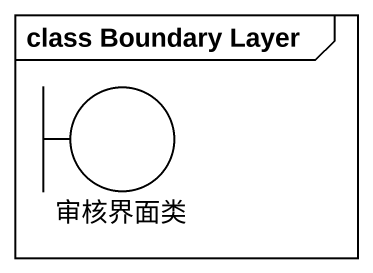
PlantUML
@startuml
mainframe class Boundary Layer
boundary 审核界面类
@enduml
